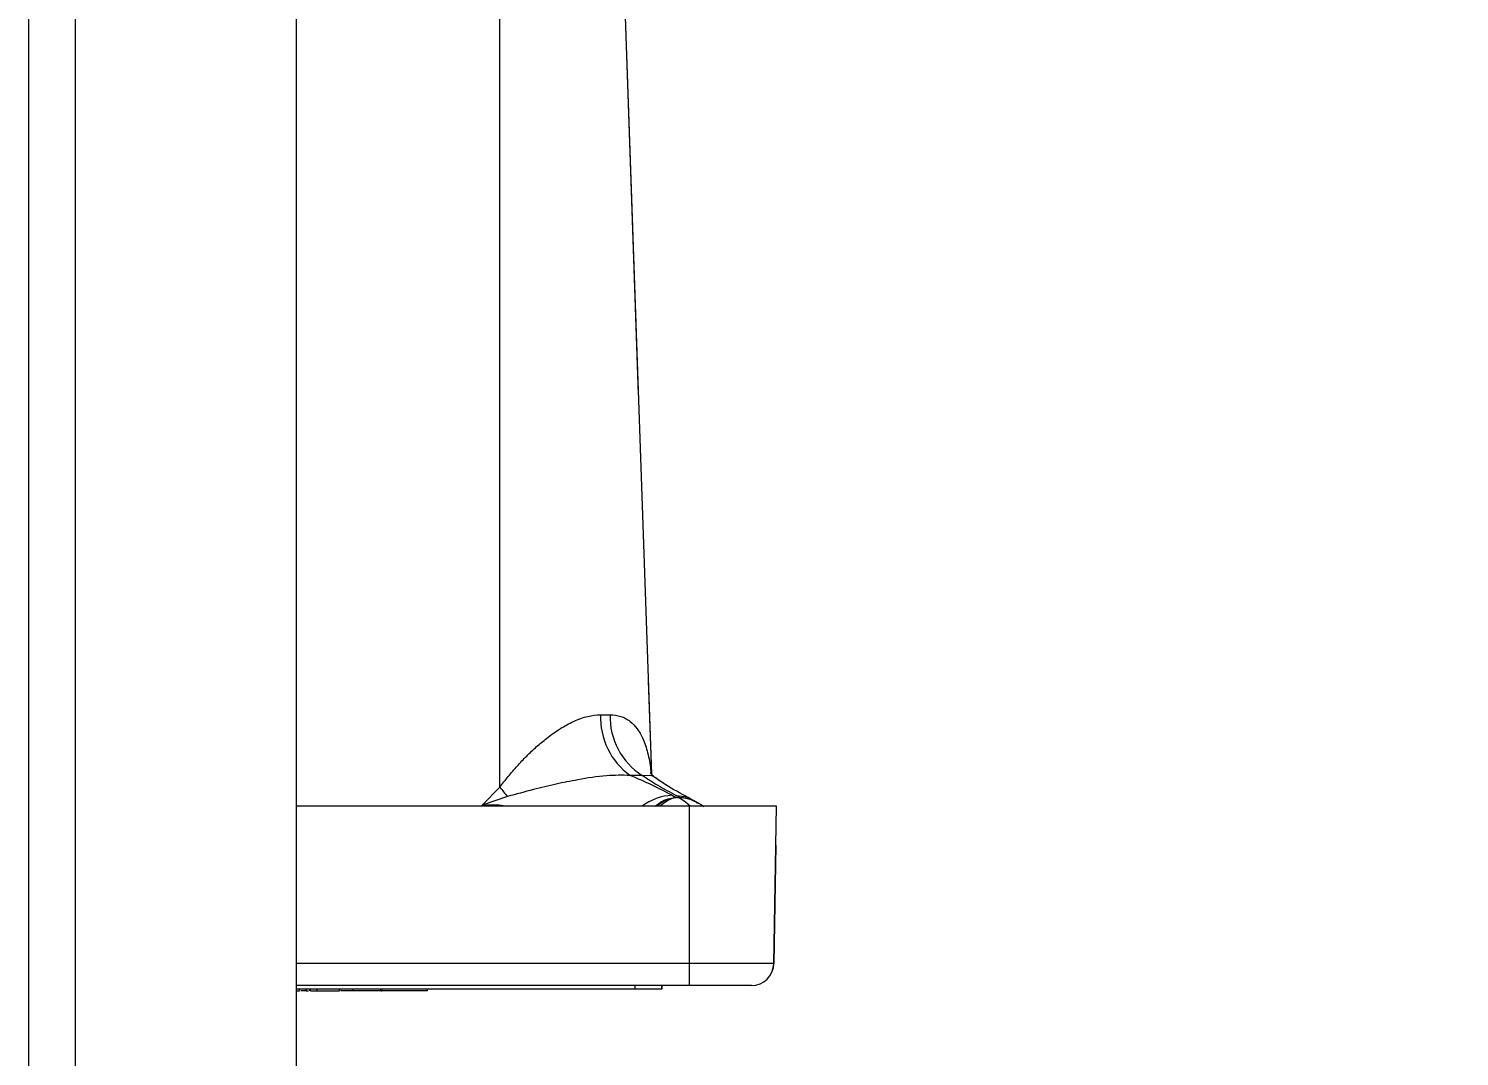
# Model space of a CAD drawing. Header units: feet. Extents: x -21 to 5170, y -254 to 1413.
# Drawn here: x 1850.88 to 1859.1, y 42.69 to 48.59 of the extents above; entities that cross this region are included whole.
import ezdxf
from ezdxf import colors
from ezdxf.entities.mleader import LeaderData, LeaderLine
from ezdxf.math import Vec2, Vec3

# ---------------------------------------------------------------- set-up
doc = ezdxf.new("R2010")
doc.units = ezdxf.units.FT
doc.header["$MEASUREMENT"] = 0
doc.layers.add('ATI CENTER SUPPORT', color=7, linetype='Continuous')
doc.layers.add('G-ANNO-TEXT', color=1, linetype='Continuous')
doc.styles.add('NEI-A', font='arial.ttf')

msp = doc.modelspace()

# ---------------------------------------------------------------- linework, layer by layer
at = {"layer": 'ATI CENTER SUPPORT', "color": 8, "linetype": 'Continuous', "lineweight": 15}
for p, q in [((1850.88442, 108.06425), (1850.88442, 25.40257)), ((1851.15204, 108.06425), (1851.15204, 25.40257)), ((1852.42153, 108.06425), (1852.42153, 25.40257)), ((1853.58942, 44.2345), (1853.58939, 49.51615)), ((1854.27898, 49.51615), (1854.46087, 44.30835)), ((1854.27904, 49.51615), (1854.38471, 46.49081)), ((1854.44223, 44.84397), (1854.46094, 44.30829)), ((1854.16908, 44.65047), (1854.22332, 44.65047)), ((1854.40824, 44.30218), (1854.33818, 44.30218)), ((1854.46144, 44.2997), (1854.40824, 44.30218)), ((1854.47553, 44.29451), (1854.46091, 44.30916)), ((1853.48843, 44.13075), (1853.58942, 44.2345)), ((1853.48835, 44.12473), (1853.48843, 44.13075)), ((1853.63471, 44.18058), (1853.48843, 44.13075)), ((1854.57954, 44.18764), (1854.60175, 44.17574)), ((1854.58821, 44.17401), (1854.60175, 44.17574)), ((1854.60175, 44.17574), (1854.58906, 44.17363)), ((1854.62423, 44.17569), (1854.60243, 44.18707)), ((1854.64339, 44.17338), (1854.62423, 44.17569)), ((1854.62423, 44.17569), (1854.64273, 44.17379)), ((1854.67887, 43.09623), (1854.67886, 44.12474)), ((1854.72124, 44.14849), (1854.68746, 44.16613)), ((1854.72131, 44.14849), (1854.68753, 44.16613)), ((1854.76064, 44.12204), (1854.7577, 44.1246)), ((1854.76071, 44.12204), (1854.75777, 44.1246)), ((1854.67887, 43.09623), (1852.42153, 43.09622)), ((1854.52066, 43.07566), (1852.42153, 43.07565)), ((1852.44018, 43.06639), (1852.44018, 43.07565)), ((1852.44018, 43.06639), (1852.44018, 43.07565)), ((1852.44018, 43.06639), (1852.44018, 43.07565)), ((1852.44019, 43.06639), (1852.44019, 43.07565)), ((1852.4402, 43.06639), (1852.4402, 43.07565)), ((1852.47733, 43.06639), (1852.44728, 43.06639)), ((1852.47733, 43.06639), (1852.47733, 43.07565)), ((1852.47733, 43.06639), (1852.48065, 43.06639)), ((1852.48065, 43.06639), (1852.48065, 43.07565)), ((1852.48065, 43.06639), (1852.49225, 43.06639)), ((1852.49934, 43.06639), (1852.49934, 43.07565)), ((1852.50349, 43.06639), (1852.50349, 43.07565)), ((1852.50349, 43.06639), (1852.54087, 43.06639)), ((1852.54087, 43.06639), (1852.54087, 43.07565)), ((1852.54087, 43.06639), (1852.66961, 43.06639)), ((1852.66961, 43.06639), (1852.66961, 43.07565)), ((1852.66962, 43.06639), (1852.66962, 43.07565)), ((1852.66962, 43.06639), (1852.66962, 43.07565)), ((1852.67183, 43.06639), (1852.67183, 43.07565)), ((1852.90781, 43.06639), (1852.67671, 43.06639)), ((1852.7471, 43.06639), (1852.7471, 43.07565)), ((1852.90781, 43.06639), (1852.90781, 43.07565)), ((1852.90781, 43.06639), (1852.90781, 43.07565)), ((1852.90781, 43.06639), (1852.90781, 43.06639)), ((1852.90781, 43.06639), (1852.91193, 43.06639)), ((1852.91193, 43.06639), (1852.91193, 43.07565)), ((1853.17523, 43.06639), (1852.91193, 43.06639)), ((1853.17523, 43.06639), (1853.17523, 43.07565)), ((1853.17523, 43.06639), (1853.17526, 43.06639)), ((1853.17526, 43.06639), (1853.17526, 43.07565)), ((1854.36507, 43.07553), (1854.36507, 43.07566)), ((1854.36638, 43.07566), (1854.36638, 43.09623)), ((1854.52066, 43.09623), (1854.52066, 43.07566)), ((1854.52068, 43.07566), (1854.52066, 43.07566)), ((1854.52068, 43.07566), (1854.52068, 43.09623))]:
    msp.add_line(p, q, dxfattribs=at)
at = {"layer": 'ATI CENTER SUPPORT', "color": 8, "linetype": 'Continuous', "lineweight": 15, "flags": 128}
for points in [[(1854.60243, 44.18707), (1854.65206, 44.18051), (1854.68754, 44.16608)], [(1854.68257, 44.12474), (1854.65579, 44.14866), (1854.61931, 44.17242)]]:
    msp.add_lwpolyline(points, dxfattribs=at)
at = {"layer": 'ATI CENTER SUPPORT', "color": 8, "linetype": 'Continuous', "lineweight": 15}
for centre, radius, start, end in [((1854.57378, 44.63176), 0.40514, 177.353311, 234.440811), ((1854.61846, 44.63703), 0.39537, 178.051433, 237.879934), ((1866.41715, 54.96158), 16.72187, 219.903759, 220.145046), ((1854.59484, 43.87784), 0.31018, 92.828239, 127.25167), ((1854.67178, 43.95665), 0.23221, 110.868291, 133.625648), ((1854.56212, 44.11563), 0.06395, 65.085066, 65.916747), ((1854.62536, 44.14528), 0.03339, 57.304534, 58.647928), ((1854.59214, 43.89678), 0.28131, 53.79424, 79.503606)]:
    msp.add_arc(centre, radius, start, end, dxfattribs=at)
for points, knots in [([(1853.58942, 44.2345), (1853.60576, 44.25495), (1853.63866, 44.29614), (1853.68982, 44.35637), (1853.74411, 44.41379), (1853.80019, 44.46693), (1853.86435, 44.52061), (1853.93526, 44.57097), (1854.01503, 44.61449), (1854.0943, 44.64451), (1854.14457, 44.64852), (1854.16908, 44.65047)], [0, 0, 0, 0, 0.0995613, 0.2004912, 0.3012268, 0.4020865, 0.4985677, 0.628184, 0.7487868, 0.8775379, 1, 1, 1, 1]), ([(1854.22332, 44.65047), (1854.24443, 44.64861), (1854.27647, 44.64577), (1854.31304, 44.62904), (1854.34586, 44.60743), (1854.38047, 44.5708), (1854.41492, 44.5109), (1854.44054, 44.43203), (1854.45425, 44.36208), (1854.4571, 44.31952), (1854.45764, 44.31149)], [0, 0, 0, 0, 0.1402961, 0.2129265, 0.2880059, 0.4261027, 0.5745172, 0.7615475, 0.9550135, 1, 1, 1, 1]), ([(1854.33818, 44.30218), (1854.29368, 44.30265), (1854.19817, 44.30367), (1854.051, 44.27966), (1853.91081, 44.25215), (1853.77642, 44.21981), (1853.68388, 44.19419), (1853.63471, 44.18058)], [0, 0, 0, 0, 0.201171, 0.4318672, 0.6042142, 0.7896771, 1, 1, 1, 1]), ([(1854.57954, 44.18764), (1854.54233, 44.20702), (1854.46808, 44.24568), (1854.38141, 44.28337), (1854.33818, 44.30218)], [0, 0, 0, 0, 0.5011445, 1, 1, 1, 1]), ([(1854.40824, 44.30218), (1854.43678, 44.28328), (1854.49398, 44.24539), (1854.56623, 44.20654), (1854.60243, 44.18707)], [0, 0, 0, 0, 0.498889, 1, 1, 1, 1]), ([(1854.47533, 44.29459), (1854.4685, 44.30102), (1854.45588, 44.31292), (1854.45449, 44.31477), (1854.45385, 44.31562)], [0, 0, 0, 0, 0.5409021, 1, 1, 1, 1]), ([(1854.4723, 44.29254), (1854.47164, 44.29572), (1854.47085, 44.29951), (1854.46276, 44.29967), (1854.46144, 44.2997)], [0, 0, 0, 0, 0.83637961, 1, 1, 1, 1]), ([(1854.68746, 44.16613), (1854.6436, 44.18985), (1854.56348, 44.23317), (1854.49374, 44.28014), (1854.46218, 44.3014)], [0, 0, 0, 0, 0.5475091, 1, 1, 1, 1]), ([(1854.68753, 44.16613), (1854.64354, 44.18982), (1854.57112, 44.22881), (1854.50808, 44.27108), (1854.48333, 44.28768)], [0, 0, 0, 0, 0.607478, 1, 1, 1, 1]), ([(1853.48843, 44.13075), (1853.50675, 44.13218), (1853.54335, 44.13504), (1853.59448, 44.13256), (1853.62645, 44.12712), (1853.64051, 44.12473)], [0, 0, 0, 0, 0.35916982, 0.71802895, 1, 1, 1, 1]), ([(1854.4819, 44.12474), (1854.48876, 44.13064), (1854.52383, 44.16077), (1854.55951, 44.16811), (1854.58821, 44.17401)], [0, 0, 0, 0, 0.1957996, 1, 1, 1, 1]), ([(1854.49292, 44.12474), (1854.49814, 44.12963), (1854.52984, 44.15933), (1854.56211, 44.16712), (1854.58906, 44.17363)], [0, 0, 0, 0, 0.1645679, 1, 1, 1, 1]), ([(1854.61931, 44.17242), (1854.61805, 44.17246), (1854.61553, 44.17255), (1854.61094, 44.17328), (1854.60621, 44.17432), (1854.60323, 44.17527), (1854.60175, 44.17574)], [0, 0, 0, 0, 0.25615748, 0.51108343, 0.75692619, 1, 1, 1, 1]), ([(1854.62423, 44.17569), (1854.62453, 44.17523), (1854.62514, 44.17429), (1854.62438, 44.17326), (1854.62257, 44.17255), (1854.6204, 44.17246), (1854.61931, 44.17242)], [0, 0, 0, 0, 0.2433771, 0.4891641, 0.7439934, 1, 1, 1, 1]), ([(1854.72008, 44.145), (1854.72656, 44.14342), (1854.73796, 44.14062), (1854.74562, 44.13168), (1854.74893, 44.12782)], [0, 0, 0, 0, 0.567596, 1, 1, 1, 1]), ([(1854.73578, 44.13922), (1854.73519, 44.13986), (1854.7312, 44.1441), (1854.72526, 44.14512), (1854.72021, 44.14599)], [0, 0, 0, 0, 0.149209, 1, 1, 1, 1]), ([(1852.42153, 43.06639), (1852.42513, 43.06639), (1852.432, 43.06639), (1852.43899, 43.06639), (1852.43978, 43.06639), (1852.44018, 43.06639)], [0.36429915, 0.36429915, 0.36429915, 0.36429915, 0.55967416, 0.77974901, 1, 1, 1, 1])]:
    msp.add_open_spline(points, degree=3, knots=knots, dxfattribs=at)

# ---------------------------------------------------------------- leaders
at = {"layer": 'G-ANNO-TEXT'}
ml = msp.add_multileader_mtext('Standard', dxfattribs=at)
ml.set_content('(TYP.) DC STRINGS FROM TRACKER TABLES ', color=256, style='NEI-A')
ml.set_leader_properties()
ml.build(insert=Vec2(0, 0))
ml.multileader.update_dxf_attribs({"dogleg_length": 0.89968, "arrow_head_size": 3})
ctx = ml.context
ctx.base_point, ctx.char_height, ctx.arrow_head_size, ctx.landing_gap_size, ctx.plane_origin = Vec3(1874.6988, 43.81809), 2, 3, 1.53573, Vec3(1922.73585, 88.3542)
notes = []
notes.append((ctx, [(0, (1, 1, 0), (1873.79912, 43.81809), (1, 0), 0.89968, [(0, [(1854.93558, 59.43313)], 0, [])])]))
ctx.mtext.insert, ctx.mtext.width, ctx.mtext.flow_direction = Vec3(1876.23453, 44.83514), 33.7171351, 5
ctx.mtext.has_bg_fill, ctx.mtext.bg_color, ctx.mtext.bg_scale_factor, ctx.mtext.bg_transparency, ctx.mtext.use_window_bg_color = 1, -1073741824, 1.5, 0, 1
for ctx, leaders in notes:
    for number, flags, end, landing, length, lines in leaders:
        leader = LeaderData()
        leader.index, (leader.has_last_leader_line, leader.has_dogleg_vector, leader.attachment_direction) = number, flags
        leader.last_leader_point, leader.dogleg_vector, leader.dogleg_length = Vec3(end), Vec3(landing), length
        for number, points, colour, breaks in lines:
            line = LeaderLine()
            line.index, line.vertices, line.color, line.breaks = number, Vec3.list(points), colors.encode_raw_color(colour), breaks
            leader.lines.append(line)
        ctx.leaders.append(leader)

# ---------------------------------------------------------------- next in the draw order: linework, layer by layer
at = {"layer": 'ATI CENTER SUPPORT', "color": 8, "linetype": 'Continuous', "lineweight": 15}
for p, q in [((1855.17919, 44.12474), (1852.42153, 44.12473)), ((1855.16345, 43.22255), (1855.17919, 44.12474)), ((1855.17537, 43.90133), (1855.16352, 43.22255)), ((1855.16345, 43.22255), (1852.42153, 43.22254)), ((1855.16352, 43.22255), (1855.16345, 43.22255))]:
    msp.add_line(p, q, dxfattribs=at)
for centre in [(1855.0349, 43.2248), (1855.03498, 43.2248)]:
    msp.add_arc(centre, 0.12856, 270.000338, 359.000338, dxfattribs=at)
msp.add_open_spline([(1855.03491, 43.09623), (1855.03015, 43.09623), (1855.02283, 43.09623), (1854.97844, 43.09623), (1854.93249, 43.09623), (1854.87545, 43.09623), (1854.79256, 43.09623), (1854.72366, 43.09623), (1854.67887, 43.09623)], degree=3, knots=[0, 0, 0, 0, 0.239457, 0.3683598, 0.4999992, 0.631638, 0.7605409, 1, 1, 1, 1], dxfattribs=at)

doc.saveas('drawing.dxf')
